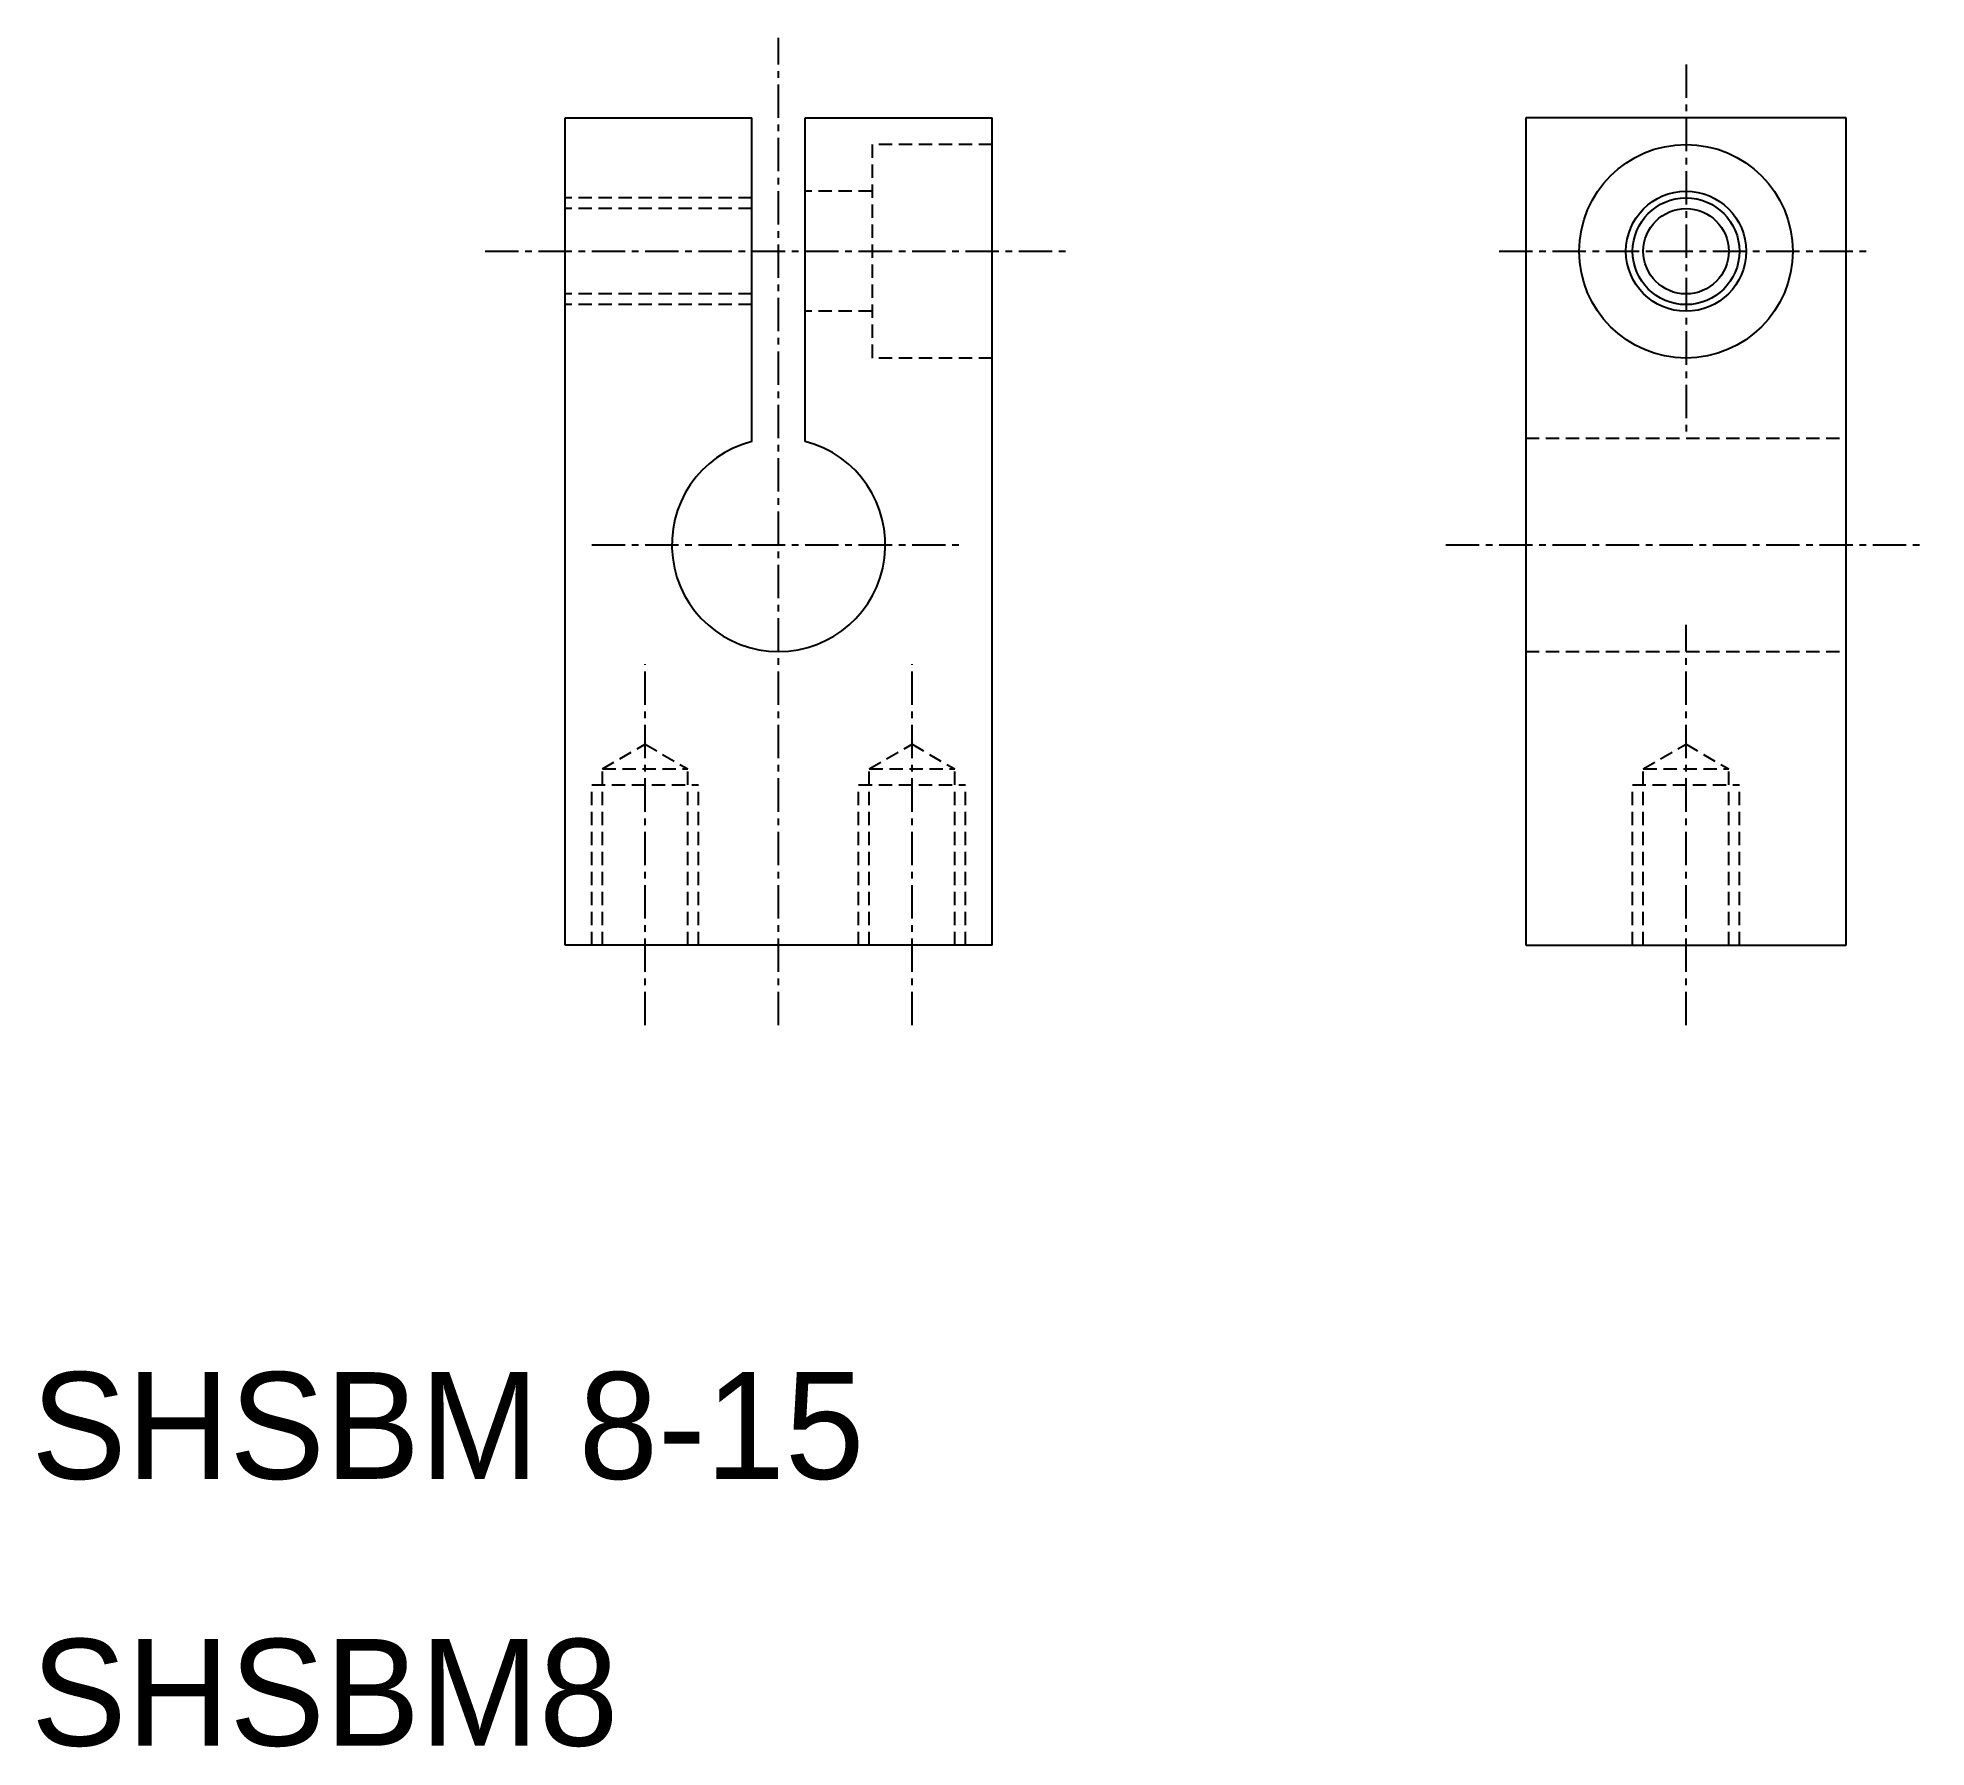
# Model space of a CAD drawing. Extents: x 10.2 to 81, y 9.9 to 74.
import ezdxf

# ---------------------------------------------------------------- set-up
doc = ezdxf.new("R2010")
doc.units = 0
doc.linetypes.add('CENTER', pattern=[2, 1.25, -0.25, 0.25, -0.25])
doc.linetypes.add('DASHED', pattern=[0.75, 0.5, -0.25])
doc.layers.get('0').update_dxf_attribs({"linetype": 'CONTINUOUS'})
doc.layers.add('CENTER', color=1, linetype='CENTER')

msp = doc.modelspace()

# ---------------------------------------------------------------- linework, layer by layer
at = {"color": 7, "linetype": 'CONTINUOUS'}
for p, q in [((30, 40), (30, 71)), ((30, 71), (37, 71)), ((37, 58.873), (37, 71)), ((39, 58.873), (39, 71)), ((39, 71), (46, 71)), ((46, 40), (46, 71)), ((78, 71), (66, 71)), ((66, 71), (66, 40)), ((78, 40), (78, 71)), ((46, 40), (30, 40)), ((66, 40), (78, 40))]:
    msp.add_line(p, q, dxfattribs=at)
at = {"color": 3, "linetype": 'DASHED'}
for p, q in [((46, 70), (41.5, 70)), ((41.5, 70), (41.5, 62)), ((37, 68), (30, 68)), ((41.5, 68.25), (39, 68.25)), ((37, 67.6), (30, 67.6)), ((37, 64.4), (30, 64.4)), ((37, 64), (30, 64)), ((41.5, 63.75), (39, 63.75)), ((46, 62), (41.5, 62)), ((66, 59), (78, 59)), ((66, 51), (78, 51)), ((31.4, 46.6), (33, 47.524)), ((33, 47.524), (34.6, 46.6)), ((41.4, 46.6), (43, 47.524)), ((43, 47.524), (44.6, 46.6)), ((70.4, 46.6), (72, 47.524)), ((72, 47.524), (73.6, 46.6)), ((31, 40), (31, 46)), ((31, 46), (35, 46)), ((31.4, 40), (31.4, 46.6)), ((31.4, 46.6), (34.6, 46.6)), ((34.6, 40), (34.6, 46.6)), ((35, 40), (35, 46)), ((41, 40), (41, 46)), ((41, 46), (45, 46)), ((41.4, 40), (41.4, 46.6)), ((41.4, 46.6), (44.6, 46.6)), ((44.6, 40), (44.6, 46.6)), ((45, 40), (45, 46)), ((70, 46), (74, 46)), ((70, 40), (70, 46)), ((70.4, 46.6), (73.6, 46.6)), ((70.4, 40), (70.4, 46.6)), ((73.6, 40), (73.6, 46.6)), ((74, 40), (74, 46))]:
    msp.add_line(p, q, dxfattribs=at)
at = {"color": 7, "linetype": 'CONTINUOUS'}
for radius in [4, 2.25, 1.6]:
    msp.add_circle((72, 66), radius, dxfattribs=at)
at = {"color": 3, "linetype": 'CONTINUOUS'}
msp.add_circle((72, 66), 2, dxfattribs=at)
at = {"color": 7, "linetype": 'CONTINUOUS'}
msp.add_arc((38, 55), 4, 104.47751, 75.52249, dxfattribs=at)
at = {"layer": 'CENTER', "color": 1, "linetype": 'CENTER'}
for p, q in [((38, 37), (38, 74)), ((72, 73), (72, 59)), ((27, 66), (49, 66)), ((65, 66), (79, 66)), ((31, 55), (45, 55)), ((63, 55), (81, 55)), ((72, 37), (72, 52)), ((33, 37), (33, 50.524)), ((43, 37), (43, 50.524))]:
    msp.add_line(p, q, dxfattribs=at)

# ---------------------------------------------------------------- texts
at = {"color": 7, "linetype": 'CONTINUOUS'}
for s, p in [('SHSBM 8-15', (10, 20)), ('SHSBM8', (10, 10))]:
    msp.add_text(s, height=4, dxfattribs=at).set_placement(p)

doc.saveas('drawing.dxf')
